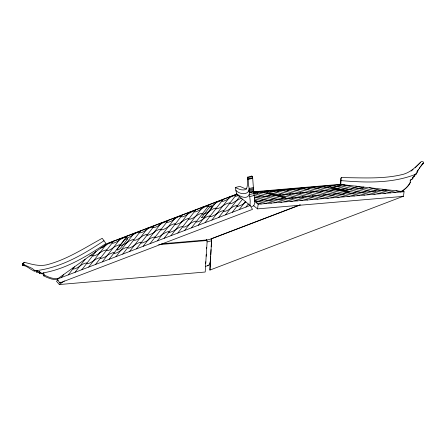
<?xml version="1.0" encoding="UTF-8"?>
<svg xmlns="http://www.w3.org/2000/svg" width="446" height="446" viewBox="0 0 446 446"><rect width="100%" height="100%" fill="white"/><g stroke="black" fill="none" stroke-linecap="round" stroke-linejoin="round"><path stroke-width="0.67" d="M235.895 190.403C240.634 195.56 251.678 195.08 248.628 185.787C247.853 183.038 248.963 179.632 247.368 177.185C247.051 181.137 248.338 185.759 246.125 189.416C242.44 190.916 238.604 189.082 235.271 187.51L236.843 194.824M251.823 176.649L251.912 176.031L252.653 177.714L253.835 193.475L254.655 198.437L254.778 203.069L253.947 205.294A66.549 11.457 75.7 0 1 251.499 206.303M206.47 240.004L207.106 241.91L205.801 262.025A66.549 11.457 75.7 0 1 205.4 263.759M402.749 196.48L209.938 270.075L210.423 260.486M211.014 238.85L211.649 240.751L210.345 260.865A66.549 11.457 75.7 0 1 208.789 265.075L208.076 265.665L205.478 266.323M209.938 270.075L210.668 256.394M210.741 255.028L211.03 249.559M211.175 246.822L211.61 238.616L299.857 204.937M210.127 265.961L210.417 260.492M249.977 205.361L250.217 201.062L248.952 189.673L253.495 188.519M205.829 261.746L205.205 272.027L59.301 284.542L56.452 281.203L58.136 279.999M206.163 256.266L206.292 254.209M206.621 248.729L206.704 247.357M188.546 219.254L188.591 218.674L187.866 218.629L185.48 219.46L181.689 221.902M340.187 184.795L340.672 178.467L341.302 177.647C361.962 177.642 383.365 179.426 403.558 174.224C410.822 172.084 416.112 166.676 421.292 161.524C425.997 161.329 421.933 164.842 420.634 166.481M340.722 185.146L341.302 177.647M161.145 229.378L161.095 229.835L161.636 229.963C166.503 229.027 169.664 224.672 174.537 223.714L175.111 223.831L175.022 224.633L175.64 224.639L179.298 223.307L181.678 221.918M253.317 192.204L342.015 184.594L404.07 191.696L403.446 196.357L257.548 208.873L258.167 204.212L254.426 201.185M235.549 195.788L235.928 196.312L238.036 195.677A6.98 1.873 -32 0 0 238.292 195.577L238.387 195.538M139.648 232.321C135.116 231.697 130.951 237.735 126.012 238.164L125.917 237.69M216.098 208.455L215.78 208.059C210.785 208.918 207.613 213.595 202.529 214.286L202.01 213.272C196.954 213.985 193.642 219.477 188.53 219.27M235.555 195.788C233.726 195.069 230.699 197.06 228.898 198.191M153.998 232.394L152.197 233.587L148.395 235.103L147.102 235.17L146.99 234.379L145.507 234.719L142.949 235.772L140.317 237.662M153.223 227.326C154.996 228.057 158.297 225.994 160.014 224.645M147.933 240.188L146.126 241.398L142.319 242.919L141.031 242.981L140.914 242.189L139.408 242.535L136.855 243.594L134.24 245.473M210.021 216.271L209.776 215.864C204.72 216.611 201.614 221.355 196.541 222.091L195.911 221.082C193.519 221.668 191.122 222.643 189.321 224.355C187.822 225.386 183.189 228.581 182.52 226.496L179.437 227.259L175.618 229.718M410.504 180.217L412.539 178.768L412.399 178.21M417.802 170.506C418.404 173.41 414.317 173.633 414.708 175.691C411.976 176.644 413.804 179.32 410.208 180.061C411.463 184.449 405.286 188.379 402.599 191.15M180.998 216.633C182.369 217.698 185.965 215.385 187.588 214.208M237.06 206.214L238.025 206.37L242.189 204.714L245.885 201.988M181.015 216.605C177.268 215.502 173.639 220.837 169.77 221.757A3.746 1.004 -32 0 1 169.586 221.829A3.746 1.004 -32 0 1 169.391 221.902L166.765 222.638L166.732 221.695L165.577 221.835L162.132 223.201L160.053 224.606M139.626 232.383L139.581 232.896C144.76 232.873 148.105 226.568 153.285 227.142M210.027 216.282L210.066 216.7C215.156 216.232 218.311 211.365 223.34 210.629L223.747 210.729L223.68 211.521C228.831 211.265 231.797 206.007 236.926 205.455L237.077 206.158M216.093 208.477L216.104 208.867C221.333 208.538 224.583 203.131 229.807 202.891L229.729 203.671L230.342 203.761L232.494 203.053L236.62 200.577M249.253 194.25C247.413 200.103 239.848 196.535 236.597 193.681M140.306 237.679C138.962 238.409 134.179 241.76 133.778 239.736L132.239 239.753L129.719 240.745L125.51 243.683L122.957 244.865L120.214 245.701L120.041 244.754L119.071 244.843L114.845 246.582L113.379 247.664M125.923 237.668L125.778 237.177L124.534 237.462L119.456 239.825M416.542 172.87L416.018 174.258L414.602 175.139M416.815 172.123L417.004 171.599M103.968 240.751C83.658 254.292 61.581 267.265 37.085 270.538C33.857 273.337 27.825 265.788 23.75 265.632C20.956 266.028 22.885 262.566 24.43 262.281C31.582 264.272 38.93 266.474 46.44 264.879C66.493 259.862 84.266 248.132 102.223 238.287L105.947 243.544C86.741 256.277 66.22 268.949 43.251 272.88M384.887 189.5L385.511 189.924M410.716 182.018L408.536 185.068M419.296 168.371L422.657 163.699L423.7 163.041M418.019 170.16L419.926 167.551M417.172 171.325L418.649 169.341M127.355 235.834L109.125 259.288M23.8 263.101L24.43 262.281M22.506 265.56L23.136 264.74L22.93 263.458M23.75 265.632L24.379 264.812L32.145 268.414L34.677 270.41L37.085 270.538L37.369 271.43L36.739 272.25L39.081 272.422L39.415 273.487L43.084 273.916L43.714 273.097C40.185 274.156 40.346 270.878 37.369 271.43M34.047 271.229L34.677 270.41M39.081 272.422L39.711 271.603M39.136 272.461L39.761 271.642M39.365 273.437L39.995 272.618M39.415 273.487L40.045 272.668M57.69 279.33L54.49 279.514L51.758 279.079L47.309 277.579L43.663 275.851L44.293 275.031L43.714 273.097M208.371 206.091L209.676 204.413M340.443 181.433L341.073 180.613C365.586 182.676 391.354 183.562 414.624 174.693M422.027 164.518L422.657 163.699M412.589 177.48L414.841 175.601M412.539 178.768L413.186 177.876M416.018 174.258L416.648 173.438M115.932 256.69L134.162 233.23M61.409 277.496L63.778 274.452M68.227 274.898L74.499 266.831M75.028 272.3L85.197 259.226M81.858 269.696L96.113 251.354M88.676 267.093L106.655 243.956M95.505 264.484L113.713 241.041M120.537 238.437L102.312 261.886M122.756 254.081L140.981 230.632M129.574 251.483L147.81 228.029M136.387 248.879L147.074 235.137M147.096 235.12L154.623 225.425M143.199 246.281L161.441 222.822M150.029 243.672L168.254 220.224M157.343 240.879L175.585 217.425M164.173 238.275L182.397 214.827M170.985 235.672L189.21 212.224M177.798 233.074L196.028 209.62M184.611 230.47L202.858 207.016M191.44 227.867L208.41 206.035L209.38 206.442L211.03 206.019L213.796 204.658L216.416 202.584L220.213 200.929L222.052 200.522L222.242 201.397L224.009 201.057L226.791 199.797L228.87 198.208M198.247 225.269L216.483 201.815M205.06 222.671L223.301 199.211M211.867 220.073L230.125 196.608M218.696 217.464L236.687 194.322M225.514 214.86L239.77 196.524M232.338 212.257L242.501 199.184M239.14 209.665L245.411 201.598M245.958 207.061L248.327 204.012M99.804 252.782L103.071 250.881L106.516 249.838C107.151 252.185 112.013 248.461 113.345 247.692M408.452 185.241C406.334 188.017 403.702 190.503 400.363 191.691M22.322 264.227L23.382 263.251M416.547 166.386L420.662 162.344M415.126 167.869L416.146 166.81M162.344 234.429L160.17 236.023L155.565 237.779L155.024 237.651L154.991 236.904L152.638 237.439L150.23 238.482L147.955 240.165M201.52 208.739L205.996 206.336L208.41 206.035M99.793 252.793L97.496 254.465L95.093 255.497L93.298 256.021L92.868 255.837L92.885 255.084L92.144 255.129L89.841 255.92M154.015 232.366L156.29 230.677L158.698 229.634L160.387 229.099L161.145 229.372M236.631 200.561L241.241 198.135M187.638 214.141L192.867 211.365L194.712 211.058L194.618 211.761L195.025 211.956L196.747 211.46L199.078 210.479L201.508 208.75M175.601 229.723L173.232 231.117L169.575 232.45L168.956 232.438L169.04 231.641L168.46 231.524L166.313 232.221L162.4 234.379M119.439 239.842L117.042 241.71L114.031 243.02L112.565 243.243L112.097 242.407L108.59 243.549L103.662 246.794L101.186 247.909A6.98 1.873 -32 0 1 100.935 247.998L100.846 248.032M411.056 171.086L413.091 169.474M134.235 245.478C132.902 246.203 128.097 249.593 127.707 247.53L127.461 247.274C122.371 247.965 119.305 252.871 114.17 253.512L113.936 252.542L112.838 252.704L108.651 254.465L106.282 256.311L103.595 257.649L100.868 258.529L100.45 258.368L100.389 257.643C95.266 258.201 92.138 263.045 87.115 263.837L86.764 262.878C81.607 263.346 78.647 268.38 73.54 269.089L73.027 268.977L73.189 268.074L72.754 268.068M57.278 279.073L107.358 243.466L236.486 194.177L250.1 205.478L252.52 209.369L59.708 282.965L57.278 279.073L250.089 205.483M59.708 282.965L60.834 282.162M59.301 284.542L64.369 280.935M109.549 242.802L112.437 241.699M113.016 241.481L141.811 230.487M142.452 230.242L163.844 222.075M164.479 221.835L170.84 219.41M171.364 219.209L182.486 214.961M183.122 214.721L193.051 210.93M193.687 210.685L225.726 198.459M226.367 198.214L236.837 194.216M300.414 204.865L211.259 238.883A3.574 0.474 -15.6 0 1 208.717 239.619A3.557 0.468 -15.6 0 1 207.061 239.92L161.536 243.828M247.296 177.218L251.839 176.064M247.742 177.653L252.285 176.499M248.11 178.868L252.653 177.714M248.054 179.443L252.598 178.288M235.271 187.51L239.814 186.35L244.581 188.407L246.554 188.725M249.063 188.586L253.607 187.431M249.197 190.581L253.741 189.422M249.108 191.741L253.646 190.531M249.381 192.694L253.925 191.54M249.398 192.767L253.941 191.607M249.292 194.629L253.835 193.475M249.832 196.586L254.376 195.432M207.106 241.91L211.649 240.751M349.959 185.48L349.926 185.486A6.98 1.07 7.5 0 1 349.748 185.503C346.375 185.859 342.991 184.415 339.64 185.291C343.448 188.173 330.235 184.677 329.165 186.255L329.85 186.606M254.437 191.702L339.3 184.421A3.574 0.474 -15.6 0 1 339.334 184.939M258.167 204.212L404.065 191.696M158.614 244.664L207.122 240.505L206.308 239.552M363.719 187.075L361.89 187.482L362.33 187.699M58.32 278.51C53.358 279.302 48.625 277.206 44.293 275.031M321.934 191.451L322.14 191.668L320.267 191.997L316.576 191.841M284.988 194.473C286.048 194.869 292.626 194.974 289.649 193.765L291.411 193.313L295.737 193.692M23.136 264.74L24.379 264.812M207.49 265.621L208.076 265.665M346.971 189.059L341.72 189.026L341.391 189.26L342.751 189.912L340.058 190.269L332.46 189.756L330.977 190.057L332.376 190.76L331.958 190.955L327.024 190.988M253.791 193.492L257.481 193.397L257.693 193.168L256.444 192.56L257.403 192.254L262.399 192.393M324.37 186.969L328.724 187.309L330.564 186.946L329.884 186.618M254.805 197.227L259.55 197.121L258.39 196.223L259.789 195.989L266.362 196.441L269.741 196.173L268.726 195.381C272.595 194.3 276.604 196.446 280.467 195.259L279.079 194.462L281.292 194.161L284.966 194.467M402.069 196.201L403.446 196.357M254.75 200.795L256.188 201.023M295.776 193.698L299.879 193.742L300.938 193.57L300.71 193.207M283.199 190.632L277.278 190.659L278.533 191.507C274.82 192.633 270.895 190.358 267.221 191.585C268.414 193.648 263.631 192.443 262.443 192.399M326.996 190.983L323.707 190.598L320.875 190.955L321.923 191.445M316.532 191.83L313.61 191.462L310.488 191.724L311.514 192.644C307.628 193.603 303.693 191.724 299.801 192.65L300.665 193.196M283.305 190.659C284.342 190.91 289.582 191.206 288.161 190.174M303.977 188.803L298.82 188.742L298.346 188.914L299.768 189.606L298.223 189.94A3.746 0.574 7.5 0 1 298.023 189.957A3.746 0.574 7.5 0 1 297.883 189.974L290.212 189.478L287.609 189.806L288.116 190.163M347.027 189.071C347.796 189.355 353.745 189.673 352.033 188.591M256.227 201.035L258.608 201.324L262.164 200.906L260.732 200.187C264.506 199.1 268.314 201.068 272.105 200.204L270.995 199.301L273.749 198.966L280.634 199.462L282.312 199.25L281.342 198.453L282.039 198.258L290.602 198.66L293.083 198.336L292.727 198.03M304.044 188.814C305.226 189.071 310.065 189.466 309.312 188.429M324.443 186.985L321.728 186.333M396.015 190.771L400.943 191.964M382.729 189.255L395.78 192.404M369.478 187.733L390.635 192.845M355.797 186.121L385.467 193.291M342.874 184.689L380.304 193.731M337.209 185.006L375.142 194.177M332.047 185.447L369.99 194.618M326.885 185.893L364.834 195.058M359.682 195.504L324.353 186.969L319.035 187.036L320.167 187.772L318.589 188.195L310.695 187.682L308.855 188.073L309.19 188.402M316.576 186.774L354.52 195.945M311.408 187.22L349.363 196.391M306.251 187.66L344.206 196.831M301.089 188.106L339.049 197.271M295.938 188.546L333.881 197.717M290.391 189.02L328.345 198.191M285.234 189.466L323.177 198.632M280.077 189.907L318.026 199.078M274.92 190.347L312.869 199.518M269.752 190.793L307.712 199.964M264.595 191.234L267.087 191.836M302.544 200.405L267.305 191.891M259.444 191.68L297.393 200.845M254.281 192.12L292.242 201.291M253.467 193.614L287.09 201.731M254.075 195.448L281.922 202.172M254.738 197.299L276.76 202.618M254.432 198.91L271.597 203.058M254.421 200.594L266.452 203.504M256.361 202.752L261.289 203.945M352.005 188.586L351.515 188.335C355.289 187.025 359.342 189.26 363.183 188.19L362.358 187.71M354.949 192.666L354.007 192.293L356.326 191.886L362.263 192.393L365.358 192.07L364.153 191.367C367.972 190.096 372.009 192.326 375.855 191.217L374.517 190.509C378.32 189.215 382.345 191.507 386.225 190.375L385.556 189.935M292.704 198.024L291.723 197.506L293.853 197.216L299.896 197.779L303.28 197.5L302.349 196.575C302.65 195.894 316.916 197.907 312.501 195.95L312.445 195.699C316.337 194.779 320.273 196.653 324.153 195.699L323.127 194.779C326.996 193.826 330.932 195.933 334.779 194.724L333.508 194.01C333.608 192.912 348.934 195.543 343.615 193.101C347.479 191.931 351.504 194.177 355.378 192.973L354.96 192.678M253.283 205.416L257.548 208.873M422.931 163.509L423.07 163.86M36.455 271.358L36.739 272.25M43.084 273.916L43.663 275.851M414.133 176.086L414.211 176.421M108.166 243.672A3.574 0.474 -15.6 0 1 108.161 243.488M108.339 243.354A3.574 0.474 -15.6 0 1 109.041 243.003M211.588 238.604L211.515 239.976L211.582 238.61M127.723 238.766L120.543 248.166C120.097 248.929 116.361 251.076 117.086 249.42L124.228 240.271L125.605 239.312L127.723 238.766M330.96 187.694L346.553 191.618L349.764 191.657L334.305 187.788L330.96 187.694M201.609 217.447C202.467 218.144 204.619 216.6 205.383 215.719L212.168 206.977C213.076 205.232 209.191 207.396 208.761 208.17L201.609 217.447M266.847 193.179L282.301 197.099L285.607 197.177L269.986 193.252L266.847 193.179"/></g></svg>
